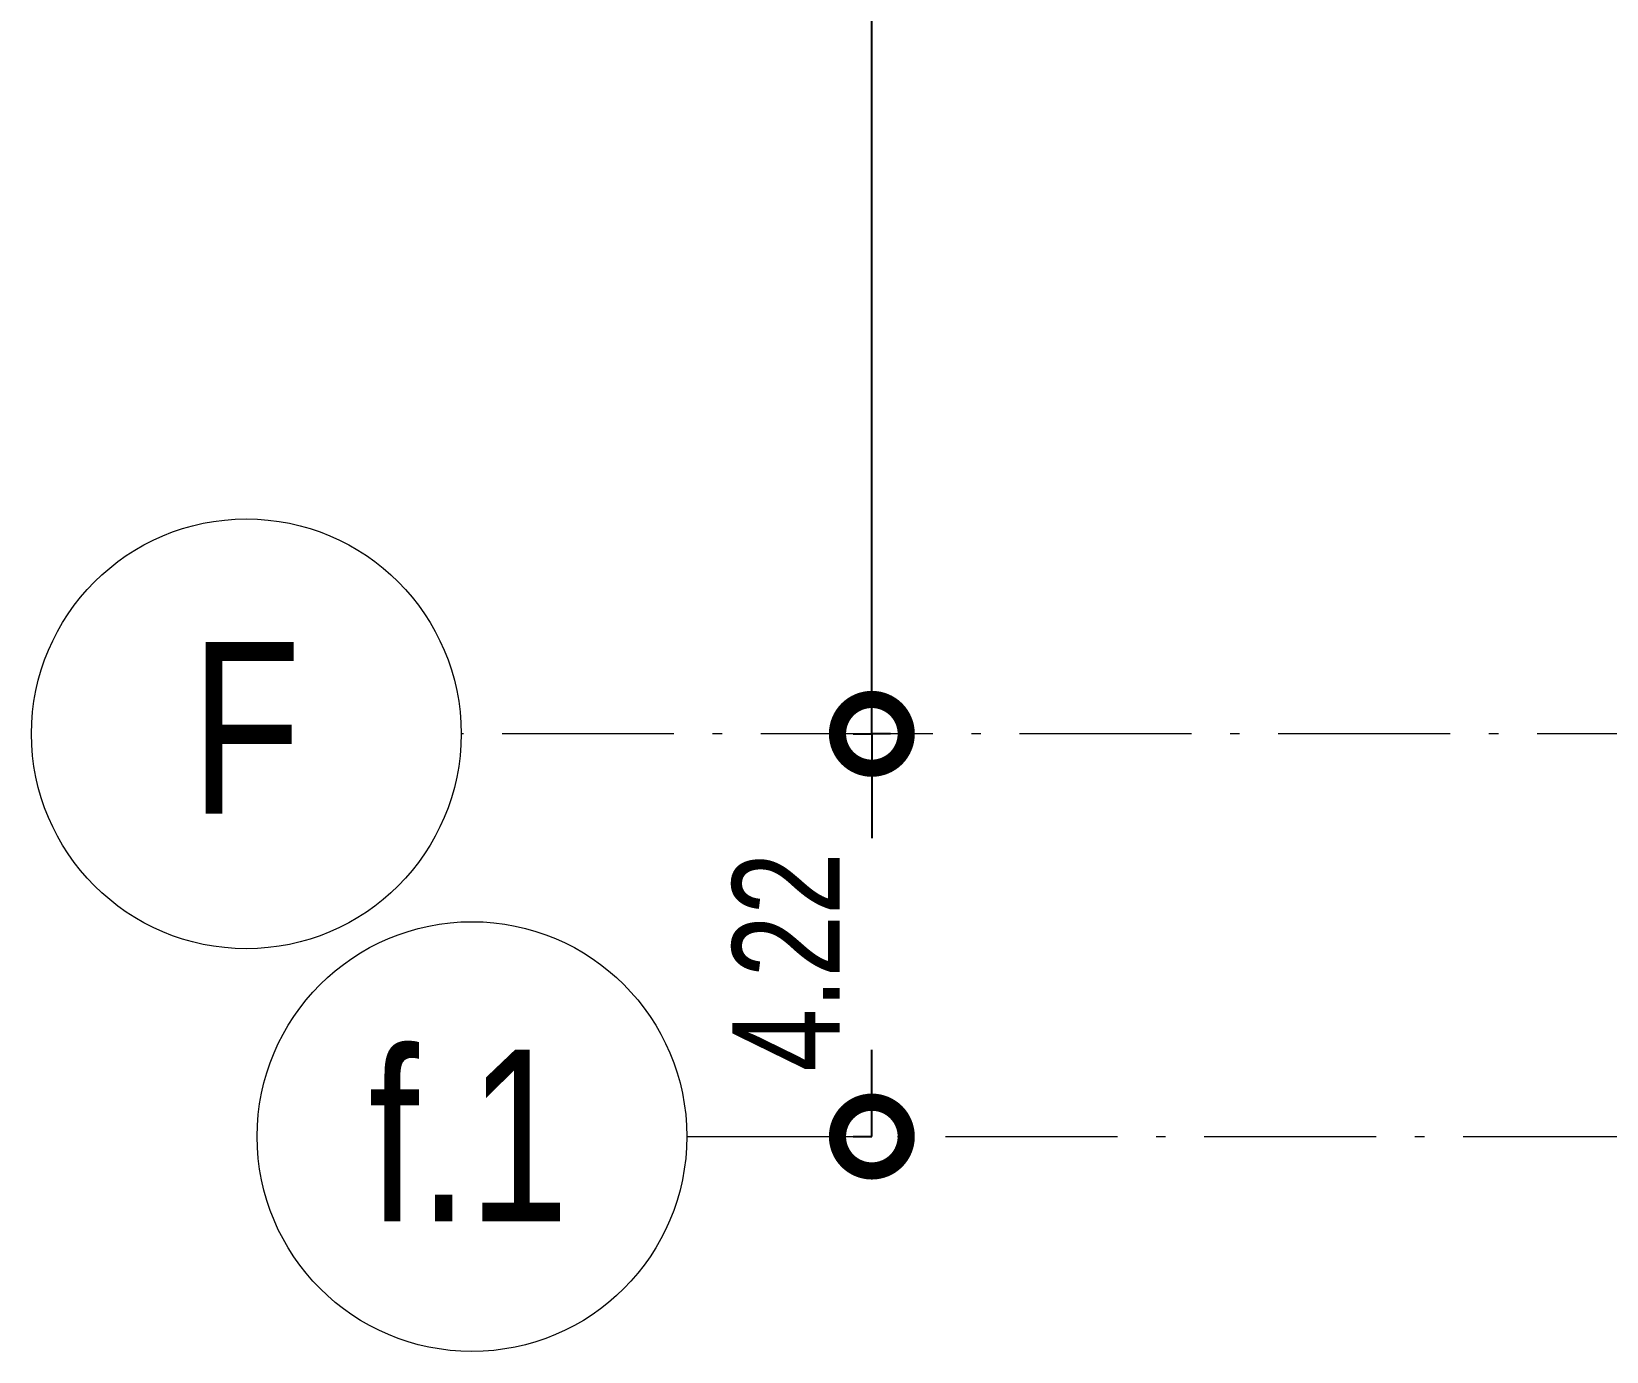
# Model space of a CAD drawing. Header units: metres. Extents: x -55 to 263, y -124 to 62.
# Drawn here: x -54.96 to -38.46, y -67.43 to -53.61 of the extents above; entities that cross this region are included whole.
import ezdxf

# ---------------------------------------------------------------- set-up
doc = ezdxf.new("R2010")
doc.units = ezdxf.units.M
doc.linetypes.add('01_Grid', pattern=[2.61, 1.8, -0.405, 0, -0.405])
for name, color, linetype, lineweight in [('03EJES-1', 1, '01_Grid', 5), ('04NOEJE', 2, 'Continuous', 18), ('04NOEJE-1', 2, 'Continuous', 5), ('31COTAS', 1, 'Continuous', 5)]:
    doc.layers.add(name, color=color, linetype=linetype, lineweight=lineweight)
doc.styles.add('Arial', font='arial.ttf', dxfattribs={"width": 0.75, "height": 1.8})
doc.styles.add('Arial_1', font='arial.ttf', dxfattribs={"width": 0.75, "height": 1.125})
doc.dimstyles.new('Standard__0_00_', dxfattribs={"dimscale": 0.3048, "dimtxt": 1.147792, "dimasz": 4.724409, "dimexe": 0, "dimexo": 1.476378, "dimgap": 0, "dimtad": 1, "dimrnd": 0.01, "dimzin": 0, "dimdsep": 46, "dimtxsty": 'Arial_1', "dimblk1": 'DOTSMALL', "dimblk2": 'DOTSMALL', "dimsah": 1, "dimcen": 0.09, "dimazin": 0, "dimtfac": 1, "dimtdec": 4, "dimtix": 1, "dimtmove": 0, "dimatfit": 3, "dimfxl": 1, "dimtvp": 1, "dimtolj": 1, "dimtzin": 0, "dimarcsym": 2})
doc.dimstyles.new('Standard__0_00__1', dxfattribs={"dimscale": 0.3048, "dimtxt": 1.147792, "dimasz": 4.724409, "dimexe": 0, "dimexo": 1.476378, "dimgap": 0, "dimtad": 1, "dimrnd": 0.01, "dimzin": 0, "dimdsep": 46, "dimtxsty": 'Arial_1', "dimblk1": 'DOTSMALL', "dimblk2": 'DOTSMALL', "dimsah": 1, "dimcen": 0.09, "dimazin": 0, "dimtfac": 1, "dimtdec": 4, "dimtix": 1, "dimtmove": 2, "dimatfit": 3, "dimfxl": 1, "dimtvp": 1, "dimtolj": 1, "dimtzin": 0, "dimarcsym": 2})

# ---------------------------------------------------------------- blocks, each defined once
blk = doc.blocks.new('Grid - Standard-4449989-A1 _ A250')
at = {"layer": '04NOEJE'}
blk.add_circle((0, 0), 0.005, dxfattribs=at)
blk = doc.blocks.new('_DotSmall')
at = {"color": 0, "linetype": 'ByBlock', "const_width": 0.5}
blk.add_lwpolyline([(-0.0625, 0, 1), (0.0625, 0, 1)], format="xyb", close=True, dxfattribs=at)
blk = doc.blocks.new('DIMBLOCK1-A1 _ A250')
at = {"layer": '31COTAS', "color": 0, "lineweight": -2, "transparency": 16777216}
for p, q in [((-45.96, 15.242), (-46.155, 15.242)), ((-46.155, -60.96), (-46.155, 15.242)), ((-45.96, -60.96), (-46.155, -60.96))]:
    blk.add_line(p, q, dxfattribs=at)
at = {"layer": 'Defpoints', "color": 0, "transparency": 16777216}
for p in [(-46.41, 15.242), (-46.155, 15.242), (-46.41, -60.96)]:
    blk.add_point(p, dxfattribs=at)
at = {"layer": '31COTAS', "color": 0, "lineweight": -2, "transparency": 16777216, "xscale": 1.439999999999999, "yscale": 1.439999999999999, "zscale": 1.439999999999999}
for p, rotation in [((-46.155, 15.242), 90), ((-46.155, -60.96), 270)]:
    blk.add_blockref('_DotSmall', p, dxfattribs=dict(at, rotation=rotation))
at = {"layer": '31COTAS', "color": 0, "transparency": 16777216, "insert": (-46.729, -22.859), "char_height": 1.125, "width": 3.43278, "attachment_point": 5, "rotation": 90, "style": 'Arial_1'}
blk.add_mtext('\\A1;76.20', dxfattribs=at)
blk = doc.blocks.new('DIMBLOCK5-A1 _ A250')
at = {"layer": '31COTAS', "color": 0, "lineweight": -2, "transparency": 16777216}
for p, q in [((-46.35, -60.96), (-46.155, -60.96)), ((-46.155, -60.96), (-46.155, -62.051)), ((-46.155, -65.177), (-46.155, -64.268)), ((-46.35, -65.177), (-46.155, -65.177))]:
    blk.add_line(p, q, dxfattribs=at)
at = {"layer": 'Defpoints', "color": 0, "transparency": 16777216}
for p in [(-45.9, -60.96), (-46.155, -65.177), (-45.9, -65.177)]:
    blk.add_point(p, dxfattribs=at)
at = {"layer": '31COTAS', "color": 0, "lineweight": -2, "transparency": 16777216, "xscale": 1.439999999999999, "yscale": 1.439999999999999, "zscale": 1.439999999999999}
for p, rotation in [((-46.155, -60.96), 90), ((-46.155, -65.177), 270)]:
    blk.add_blockref('_DotSmall', p, dxfattribs=dict(at, rotation=rotation))
at = {"layer": '31COTAS', "color": 0, "transparency": 16777216, "insert": (-47.616, -64.495), "char_height": 1.125, "width": 2.66994, "attachment_point": 1, "rotation": 90, "line_spacing_factor": 0.941778, "style": 'Arial_1'}
blk.add_mtext('\\A1;4.22', dxfattribs=at)

msp = doc.modelspace()

# ---------------------------------------------------------------- linework, layer by layer
at = {"layer": '03EJES-1'}
for p, q in [((258.002, -60.96), (-50.456, -60.96)), ((-48.093, -65.177), (92.594, -65.177))]:
    msp.add_line(p, q, dxfattribs=at)

# ---------------------------------------------------------------- block references
at = {"layer": '04NOEJE', "xscale": 449.9999999999996, "yscale": 449.9999999999996, "zscale": 449.9999999999996}
for p, rotation in [((-52.706, -60.96), 90), ((-50.343, -65.177), 269.9999999999997)]:
    msp.add_blockref('Grid - Standard-4449989-A1 _ A250', p, dxfattribs=dict(at, rotation=rotation))

# ---------------------------------------------------------------- texts
at = {"layer": '04NOEJE-1', "char_height": 1.8, "attachment_point": 1, "style": 'Arial'}
for s, insert, width in [('F', (-53.287, -59.997), 1.40696), ('f.1', (-51.426, -64.266), 2.57041)]:
    msp.add_mtext(s, dxfattribs=dict(at, insert=insert, width=width))

# ---------------------------------------------------------------- dimensions: what is measured, and where the dimension line sits
at = {"layer": '31COTAS'}
dim = msp.add_linear_dim(base=(-46.155, 15.242), p1=(-46.41, -60.96), p2=(-46.41, 15.242), angle=90, dimstyle='Standard__0_00_', override={"dimpost": '<>', "dimfxl": 76.202}, dxfattribs=at)
dim.commit()
dim.dimension.update_dxf_attribs({"geometry": 'DIMBLOCK1-A1 _ A250', "text_midpoint": (-46.729, -22.859)})
dim = msp.add_linear_dim(base=(-46.155, -65.177), p1=(-45.9, -60.96), p2=(-45.9, -65.177), angle=90, dimstyle='Standard__0_00__1', override={"dimpost": '<>', "dimfxl": 4.217403}, dxfattribs=at)
dim.commit()
dim.dimension.update_dxf_attribs({"geometry": 'DIMBLOCK5-A1 _ A250', "text_midpoint": (-46.866, -63.16), "dimtype": 160, "text_rotation": 90})

doc.saveas('drawing.dxf')
